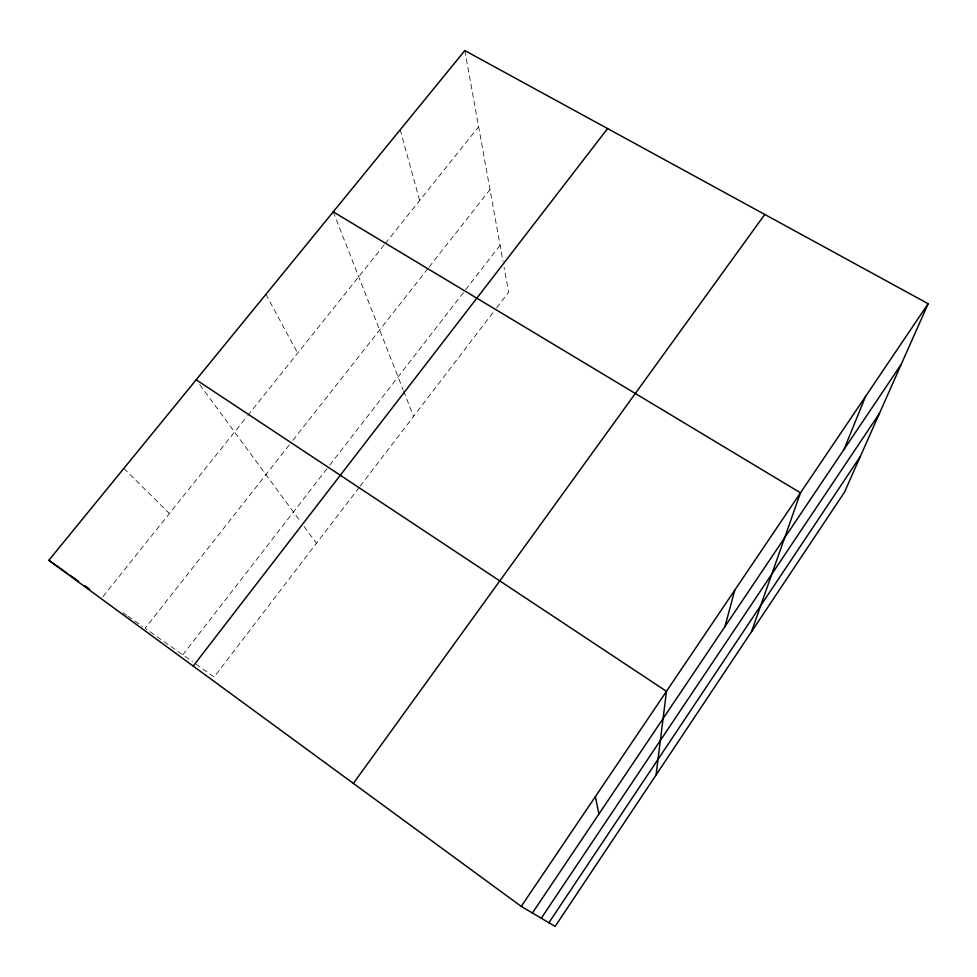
<?xml version="1.0" encoding="UTF-8"?>
<svg xmlns="http://www.w3.org/2000/svg" width="977" height="977" viewBox="0 0 977 977"><rect width="100%" height="100%" fill="white"/><g stroke="black" fill="none" stroke-linecap="round" stroke-linejoin="round"><path stroke-width="0.73" stroke-dasharray="4.88 3.66" d="M359.255 487.34L214.134 676.976L193.629 662.504M360.171 486.155L495.718 309.025M496.634 307.816L508.59 292.196L504.071 267.258M182.784 654.846L328.797 466.359M329.725 465.162L464.686 290.951M465.626 289.754L500.09 245.264M289.192 445.023L145.133 628.272L192.432 661.661M292.917 440.285L428.182 268.248M429.111 267.051L490.002 189.599M102.964 596.654L246.827 416.703M247.767 415.53L384.425 244.592M385.378 243.395L478.632 126.754M122.955 612.628L126.656 615.229M127.877 616.108L142.666 626.538M123.859 468.41L169.4 513.548M199.735 384.657L300.525 521.633M304.055 526.444L316.45 543.285M265.915 294.333L297.655 353.124M333.23 211.838L403.049 389.615M403.611 391.02L413.564 416.373M400.191 129.782L419.646 200.529M464.832 50.572L503.008 261.396"/><path stroke-width="1.47" d="M656.08 774.956L666.473 691.301L196.169 379.797M724.934 626.587L734.802 590.108M751.472 631.789L800.481 492.811L333.23 211.838M843.969 449.505L865.561 396.418M928.15 303.713L844.446 492.261L555.144 926.428L521.254 906.4L48.85 560.322L464.832 50.572L928.15 303.713L521.254 906.4M548.891 922.728L860.346 456.43M541.27 918.233L879.434 413.454M532.404 912.982L901.258 364.274M353.369 783.407L764.771 214.451M193.202 666.07L607.596 128.573M48.85 560.322L67.389 573.414M69.868 575.16L78.526 581.266M84.706 585.626L89.652 589.119M595.347 796.646L598.95 814"/></g></svg>
